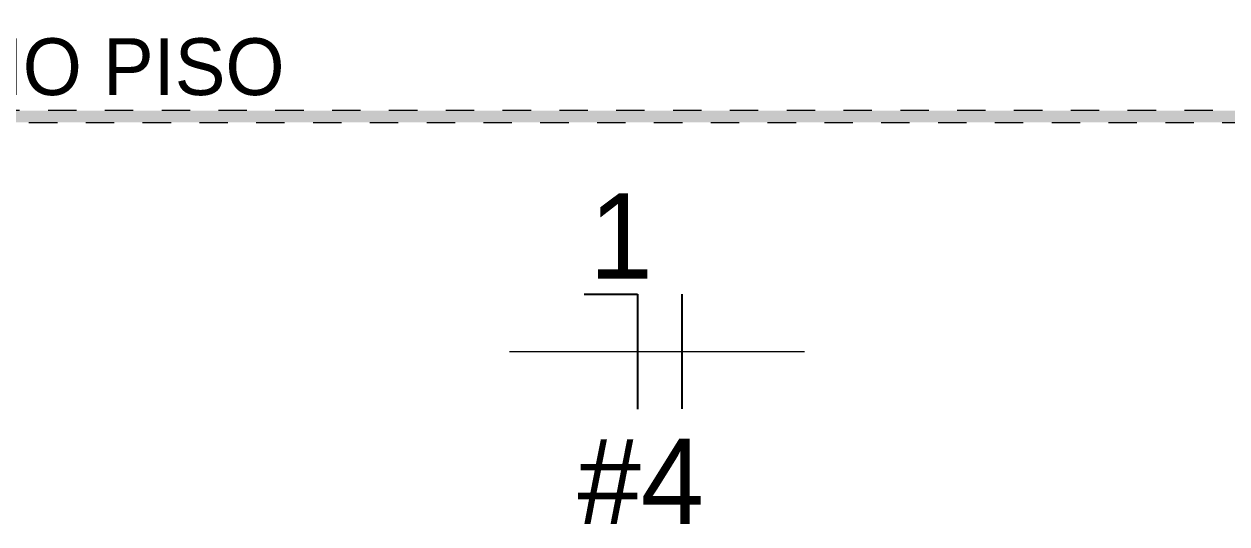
# Model space of a CAD drawing. Header units: metres. Extents: x -12 to 158, y -16 to 62.
# Drawn here: x 52.609 to 56.843, y 35.17 to 36.929 of the extents above; entities that cross this region are included whole.
import ezdxf

# ---------------------------------------------------------------- set-up
doc = ezdxf.new("R2010")
doc.units = ezdxf.units.M
doc.linetypes.add('Hidden', pattern=[0.007144, 0.004763, -0.002381])
for name, color, linetype, lineweight in [('E-LITE-EQPM-IDEN', 7, 'Continuous', 9), ('E-POWR-CNDT', 7, 'Continuous', 18), ('G-ANNO-TEXT', 7, 'Continuous', 9)]:
    doc.layers.add(name, color=color, linetype=linetype, lineweight=lineweight)
doc.styles.add('Century Gothic', font='GOTHIC.TTF', dxfattribs={"height": 0.2})
doc.styles.add('Century Gothic_1', font='GOTHIC.TTF', dxfattribs={"height": 0.3})

# ---------------------------------------------------------------- blocks, each defined once
blk = doc.blocks.new('Fiação_Tags Lighting Fixture - 1_ FN-3746626-PLANTA BAIXA - PLANTA GERAL')
at = {"layer": 'E-LITE-EQPM-IDEN', "color": 5, "lineweight": 25, "true_color": 0x0000ff}
for p, q in [((-0.001283, -0.001642), (-0.000345, -0.001642)), ((-0.000345, -0.001642), (-0.000345, -0.003664))]:
    blk.add_line(p, q, dxfattribs=at)
at = {"layer": 'E-LITE-EQPM-IDEN', "color": 1, "lineweight": 25, "true_color": 0xff0000}
blk.add_line((0.000434, -0.001642), (0.000434, -0.003658), dxfattribs=at)
at = {"layer": 'E-LITE-EQPM-IDEN'}
blk.add_line((-0.002595, -0.002653), (0.002595, -0.002653), dxfattribs=at)

msp = doc.modelspace()

# ---------------------------------------------------------------- hatches: boundary and pattern name
at = {"layer": 'E-POWR-CNDT', "true_color": 0x353535}
for points in [[(48.9157, 36.6042), (60.5931, 36.6042), (60.5931, 36.6252), (46.6259, 36.6245), (46.6259, 36.6042), (48.9047, 36.6042)], [(48.9047, 36.5833), (60.5931, 36.584), (60.5931, 36.6042), (46.6259, 36.6042), (46.6259, 36.5833), (48.8936, 36.5833)]]:
    msp.add_hatch(color=250, dxfattribs=at).paths.add_polyline_path(points)

# ---------------------------------------------------------------- linework, layer by layer
at = {"layer": 'E-POWR-CNDT', "color": 1, "linetype": 'Hidden', "true_color": 0xff0000}
for p, q in [((60.3931, 36.6252), (46.8259, 36.6252)), ((46.8259, 36.5833), (60.3931, 36.5833))]:
    msp.add_line(p, q, dxfattribs=at)

# ---------------------------------------------------------------- block references
at = {"layer": 'E-LITE-EQPM-IDEN', "xscale": 199.9999999999999, "yscale": 199.9999999999999, "zscale": 199.9999999999999}
msp.add_blockref('Fiação_Tags Lighting Fixture - 1_ FN-3746626-PLANTA BAIXA - PLANTA GERAL', (54.8366, 36.3069), dxfattribs=at)

# ---------------------------------------------------------------- texts
at = {"layer": 'E-LITE-EQPM-IDEN', "char_height": 0.3, "attachment_point": 1, "style": 'Century Gothic_1'}
for s, insert, width in [('1', (54.5986, 36.3333), 0.288607), ('#4', (54.5562, 35.4698), 0.657384)]:
    msp.add_mtext(s, dxfattribs=dict(at, insert=insert, width=width))

# ---------------------------------------------------------------- next in the draw order: texts
at = {"layer": 'G-ANNO-TEXT', "insert": (50.9251, 36.8793), "char_height": 0.2, "width": 3.094514, "attachment_point": 1, "style": 'Century Gothic', "bg_fill": 3, "box_fill_scale": 1.25, "bg_fill_color": 256, "bg_fill_true_color": 13158600, "bg_fill_transparency": 0}
msp.add_mtext('EMBUTIDO NO PISO', dxfattribs=at)

doc.saveas('drawing.dxf')
